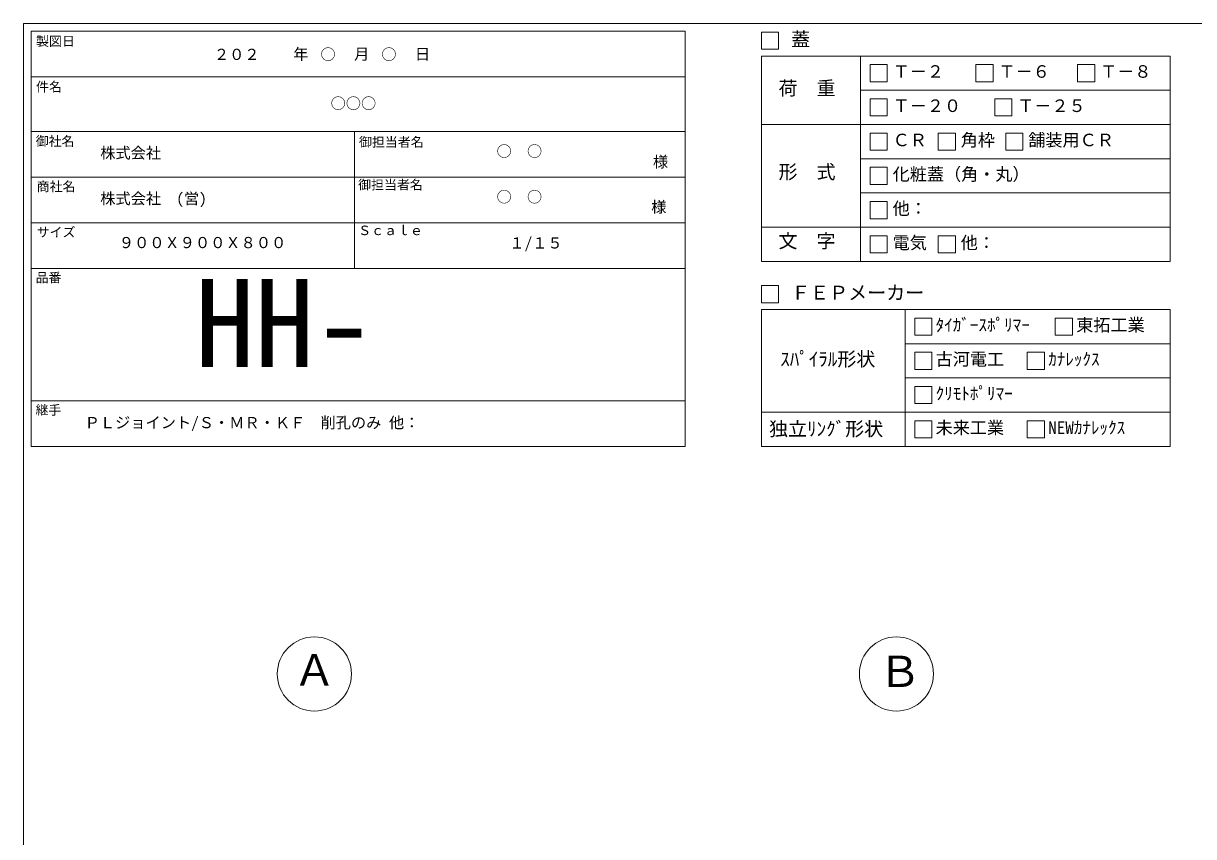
# Model space of a CAD drawing. Units: millimetres, scale not verified. Extents: x -4890 to 4890, y -2536 to 2138.
# Drawn here: x -1230 to 1846, y 0 to 2138 of the extents above; entities that cross this region are included whole.
import ezdxf
from ezdxf.enums import TextEntityAlignment as Align

# ---------------------------------------------------------------- set-up
doc = ezdxf.new("R2010")
doc.units = ezdxf.units.MM
doc.header["$LTSCALE"] = 10
for name, color, linetype, lineweight in [('0-2_waku', 7, 'Continuous', 18), ('0-3_gaikei', 7, 'Continuous', 18), ('0-E_文字１', 7, 'Continuous', 18)]:
    doc.layers.add(name, color=color, linetype=linetype, lineweight=lineweight)
doc.layers.add('1-5_文字２', color=7, linetype='Continuous')
doc.styles.add('ＭＳ ゴシック', font='')
doc.styles.get('ＭＳ ゴシック').set_extended_font_data('MS Gothic')

msp = doc.modelspace()

# ---------------------------------------------------------------- linework, layer by layer
at = {"layer": '0-2_waku'}
for p, q in [((-1229.99, 2137.62), (-1229.99, -2137.38)), ((-1209.99, 2117.62), (-1209.99, 1025.62)), ((-1209.99, 2117.62), (510.01, 2117.62)), ((-1209.99, 2117.62), (-1209.99, 1025.62)), ((-1209.99, 2117.62), (510.01, 2117.62)), ((-1209.99, 2117.62), (-1209.99, 1025.62)), ((510.01, 2117.62), (510.01, 1025.62)), ((710.01, 2051.84), (1785.01, 2051.84)), ((710.01, 2051.84), (710.01, 1511.84)), ((970.67, 2051.84), (970.67, 1511.84)), ((1785.01, 2051.84), (1785.01, 1511.84)), ((-1209.99, 1997.62), (510.01, 1997.62)), ((-1209.99, 1997.62), (510.01, 1997.62)), ((-1209.99, 1997.62), (510.01, 1997.62)), ((-1209.99, 1997.62), (510.01, 1997.62)), ((970.67, 1961.84), (1785.01, 1961.84)), ((-1209.99, 1853.62), (510.01, 1853.62)), ((-1209.99, 1853.62), (510.01, 1853.62)), ((-359.99, 1853.62), (-359.99, 1493.62)), ((710.01, 1871.84), (1785.01, 1871.84)), ((970.67, 1781.84), (1785.01, 1781.84)), ((-1209.99, 1733.62), (510.01, 1733.62)), ((970.67, 1691.84), (1785.01, 1691.84)), ((-1209.99, 1613.62), (510.01, 1613.62)), ((710.01, 1601.84), (1785.01, 1601.84)), ((710.01, 1511.84), (1785.01, 1511.84)), ((-1209.99, 1493.62), (510.01, 1493.62)), ((710.01, 1385.62), (1785.01, 1385.62)), ((710.01, 1385.62), (710.01, 1025.62)), ((1087.82, 1385.62), (1087.82, 1025.62)), ((1785.01, 1385.62), (1785.01, 1025.62)), ((1087.82, 1295.62), (1785.01, 1295.62)), ((1087.82, 1205.62), (1785.01, 1205.62)), ((-1209.99, 1145.62), (510.01, 1145.62)), ((710.01, 1115.62), (1785.01, 1115.62)), ((-1209.99, 1025.62), (510.01, 1025.62)), ((710.01, 1025.62), (1785.01, 1025.62)), ((710.01, 1025.62), (1785.01, 1025.62))]:
    msp.add_line(p, q, dxfattribs=at)
msp.add_lwpolyline([(-1229.99, 2137.62), (4890.01, 2137.62), (4890.01, -2137.38)], dxfattribs=at)
at = {"layer": '0-3_gaikei'}
for centre in [(-464.99, 427.62), (1065.01, 427.62)]:
    msp.add_circle(centre, 97.5, dxfattribs=at)
at = {"layer": '0-E_文字１'}
for p, q in [((710.01, 2114.65), (710.01, 2069.65)), ((710.01, 2069.65), (755.01, 2069.65)), ((995.98, 2029.34), (1040.98, 2029.34)), ((995.98, 2029.34), (995.98, 1984.34)), ((995.98, 2029.34), (995.98, 1984.34)), ((995.98, 2029.34), (1040.98, 2029.34)), ((995.98, 2029.34), (995.98, 1984.34)), ((995.98, 2029.34), (1040.98, 2029.34)), ((1040.98, 2029.34), (1040.98, 1984.34)), ((1040.98, 2029.34), (1040.98, 1984.34)), ((1040.98, 2029.34), (1040.98, 1984.34)), ((1274.06, 2029.34), (1319.06, 2029.34)), ((1274.06, 2029.34), (1274.06, 1984.34)), ((1319.06, 2029.34), (1319.06, 1984.34)), ((1541.27, 2029.34), (1586.27, 2029.34)), ((1541.27, 2029.34), (1541.27, 1984.34)), ((1586.27, 2029.34), (1586.27, 1984.34)), ((995.98, 1984.34), (1040.98, 1984.34)), ((995.98, 1984.34), (1040.98, 1984.34)), ((995.98, 1984.34), (1040.98, 1984.34)), ((1274.06, 1984.34), (1319.06, 1984.34)), ((1541.27, 1984.34), (1586.27, 1984.34)), ((995.98, 1939.34), (1040.98, 1939.34)), ((995.98, 1939.34), (995.98, 1894.34)), ((1040.98, 1939.34), (1040.98, 1894.34)), ((1323.46, 1939.34), (1368.46, 1939.34)), ((1323.46, 1939.34), (1323.46, 1894.34)), ((1368.46, 1939.34), (1368.46, 1894.34)), ((995.98, 1894.34), (1040.98, 1894.34)), ((1323.46, 1894.34), (1368.46, 1894.34)), ((995.98, 1849.34), (1040.98, 1849.34)), ((995.98, 1849.34), (995.98, 1804.34)), ((995.98, 1849.34), (995.98, 1804.34)), ((1040.98, 1849.34), (1040.98, 1804.34)), ((1040.98, 1849.34), (1040.98, 1804.34)), ((1174.97, 1849.34), (1219.97, 1849.34)), ((1174.97, 1849.34), (1174.97, 1804.34)), ((1219.97, 1849.34), (1219.97, 1804.34)), ((1352.48, 1849.34), (1397.48, 1849.34)), ((1352.48, 1849.34), (1352.48, 1804.34)), ((1397.48, 1849.34), (1397.48, 1804.34)), ((995.98, 1804.34), (1040.98, 1804.34)), ((995.98, 1804.34), (1040.98, 1804.34)), ((1174.97, 1804.34), (1219.97, 1804.34)), ((1352.48, 1804.34), (1397.48, 1804.34)), ((995.98, 1759.34), (995.98, 1714.34)), ((1040.98, 1759.34), (1040.98, 1714.34)), ((995.98, 1714.34), (1040.98, 1714.34)), ((995.98, 1669.34), (1040.98, 1669.34)), ((995.98, 1669.34), (995.98, 1624.34)), ((995.98, 1669.34), (995.98, 1624.34)), ((1040.98, 1669.34), (1040.98, 1624.34)), ((1040.98, 1669.34), (1040.98, 1624.34)), ((995.98, 1624.34), (1040.98, 1624.34)), ((995.98, 1624.34), (1040.98, 1624.34)), ((995.98, 1579.34), (995.98, 1534.34)), ((1174.97, 1579.34), (1174.97, 1534.34)), ((995.98, 1534.34), (1040.98, 1534.34)), ((1174.97, 1534.34), (1219.97, 1534.34)), ((710.01, 1448.43), (710.01, 1403.43)), ((710.01, 1403.43), (755.01, 1403.43)), ((1113.13, 1363.12), (1113.13, 1318.12)), ((1482.71, 1363.12), (1527.71, 1363.12)), ((1482.71, 1363.12), (1482.71, 1318.12)), ((1482.71, 1363.12), (1527.71, 1363.12)), ((1482.71, 1363.12), (1482.71, 1318.12)), ((1482.71, 1363.12), (1527.71, 1363.12)), ((1482.71, 1363.12), (1482.71, 1318.12)), ((1527.71, 1363.12), (1527.71, 1318.12)), ((1527.71, 1363.12), (1527.71, 1318.12)), ((1527.71, 1363.12), (1527.71, 1318.12)), ((1113.13, 1318.12), (1158.13, 1318.12)), ((1482.71, 1318.12), (1527.71, 1318.12)), ((1482.71, 1318.12), (1527.71, 1318.12)), ((1482.71, 1318.12), (1527.71, 1318.12)), ((1113.13, 1273.12), (1158.13, 1273.12)), ((1113.13, 1273.12), (1113.13, 1228.12)), ((1158.13, 1273.12), (1158.13, 1228.12)), ((1409.03, 1273.12), (1409.03, 1228.12)), ((1113.13, 1228.12), (1158.13, 1228.12)), ((1409.03, 1228.12), (1454.03, 1228.12)), ((1113.13, 1183.12), (1113.13, 1138.12)), ((1113.13, 1138.12), (1158.13, 1138.12)), ((1113.13, 1093.12), (1158.13, 1093.12)), ((1113.13, 1093.12), (1113.13, 1048.12)), ((1158.13, 1093.12), (1158.13, 1048.12)), ((1409.03, 1093.12), (1454.03, 1093.12)), ((1409.03, 1093.12), (1409.03, 1048.12)), ((1454.03, 1093.12), (1454.03, 1048.12)), ((1113.13, 1048.12), (1158.13, 1048.12)), ((1409.03, 1048.12), (1454.03, 1048.12))]:
    msp.add_line(p, q, dxfattribs=at)
for points in [[(710.01, 2114.65), (755.01, 2114.65), (755.01, 2069.65)], [(710.01, 2114.65), (755.01, 2114.65), (755.01, 2069.65)], [(995.98, 1849.34), (1040.98, 1849.34), (1040.98, 1804.34)], [(995.98, 1849.34), (995.98, 1804.34), (1040.98, 1804.34)], [(995.98, 1759.34), (1040.98, 1759.34), (1040.98, 1714.34)], [(995.98, 1669.34), (1040.98, 1669.34), (1040.98, 1624.34)], [(995.98, 1669.34), (995.98, 1624.34), (1040.98, 1624.34)], [(995.98, 1579.34), (1040.98, 1579.34), (1040.98, 1534.34)], [(1174.97, 1579.34), (1219.97, 1579.34), (1219.97, 1534.34)], [(710.01, 1448.43), (755.01, 1448.43), (755.01, 1403.43)], [(1113.13, 1363.12), (1158.13, 1363.12), (1158.13, 1318.12)], [(1409.03, 1273.12), (1454.03, 1273.12), (1454.03, 1228.12)], [(1113.13, 1183.12), (1158.13, 1183.12), (1158.13, 1138.12)]]:
    msp.add_lwpolyline(points, dxfattribs=at)

# ---------------------------------------------------------------- texts
at = {"layer": '0-E_文字１', "style": 'ＭＳ ゴシック'}
for s, height, p in [('製図日', 24.93, (-1196.72, 2071.17)), ('蓋', 36.66, (788.09, 2066.74)), ('\u3000\u3000年\u3000\u3000\u3000月\u3000\u3000\u3000日', 29.33, (-600.68, 2033.57)), ('Ｔ－２', 32.99, (1055.12, 1984.83)), ('Ｔ－６', 32.99, (1333.2, 1984.83)), ('Ｔ－８', 32.99, (1600.41, 1984.83)), ('件名', 24.93, (-1196.72, 1951.17)), ('荷\u3000重', 36.66, (754.97, 1938.04)), ('Ｔ－２０', 32.99, (1055.12, 1894.83)), ('Ｔ－２５', 32.99, (1382.6, 1894.83)), ('ＣＲ', 32.99, (1055.12, 1804.83)), ('角枠', 32.99, (1234.12, 1804.83)), ('舗装用ＣＲ', 32.99, (1411.62, 1804.83)), ('御社名', 24.93, (-1197.69, 1808.17)), ('御担当者名', 24.93, (-347.79, 1805.96)), ('御担当者名', 24.93, (-347.79, 1805.96)), ('様', 29.33, (424.96, 1750.45)), ('形\u3000式', 36.66, (754.97, 1718.08)), ('化粧蓋（角・丸）', 32.99, (1055.12, 1714.83)), ('商社名', 24.93, (-1195.09, 1689.13)), ('御担当者名', 24.93, (-350, 1693.65)), ('様', 29.33, (420.47, 1631.54)), ('他：', 32.99, (1055.12, 1624.83)), ('サイズ', 24.93, (-1195.09, 1569.13)), ('Ｓｃａｌｅ', 24.93, (-350, 1573.65)), ('９００Ｘ９００Ｘ８００', 29.33, (-979.04, 1538.09)), ('１/１５', 29.33, (47.55, 1537.14)), ('文\u3000字', 36.66, (754.97, 1536.6)), ('電気', 32.99, (1055.12, 1534.83)), ('他：', 32.99, (1234.12, 1534.83)), ('品番', 24.93, (-1198.09, 1449.48)), ('HH-', 230.9, (-779.26, 1165.45)), ('ＦＥＰメーカー', 36.66, (788.09, 1400.52)), ('ﾀｲｶﾞｰｽﾎﾟﾘﾏｰ', 32.99, (1168.09, 1318.61)), ('東拓工業', 32.99, (1537.68, 1318.61)), ('ｽﾊﾟｲﾗﾙ形状', 36.66, (759.63, 1225.96)), ('古河電工', 32.99, (1168.09, 1228.61)), ('ｶﾅﾚｯｸｽ', 32.99, (1464, 1228.61)), ('ｸﾘﾓﾄﾎﾟﾘﾏｰ', 32.99, (1168.09, 1138.61)), ('継手', 24.93, (-1198.09, 1101.48)), ('ＰＬジョイント/Ｓ・ＭＲ・ＫＦ\u3000削孔のみ 他：', 29.33, (-1069, 1064.82)), ('独立ﾘﾝｸﾞ形状', 36.66, (730.1, 1042.48)), ('未来工業', 32.99, (1168.09, 1048.61)), ('NEWｶﾅﾚｯｸｽ', 32.99, (1464, 1048.61)), ('Ａ', 82.48, (-521.03, 372.23)), ('Ｂ', 82.48, (1017.53, 368.51))]:
    msp.add_text(s, height=height, dxfattribs=at).set_placement(p, align=Align.BOTTOM_LEFT)
at = {"layer": '1-5_文字２', "style": 'ＭＳ ゴシック'}
for s, p in [('\u3000\u3000２０２\u3000\u3000\u3000\u3000○\u3000\u3000\u3000○', (-809.16, 2032.79)), ('○○○', (-422.48, 1903.96)), ('株式会社', (-1027.99, 1773.7)), ('○\u3000○', (13.79, 1778.09)), ('株式会社\u3000(営)', (-1027.99, 1653.7)), ('○\u3000○', (13.79, 1658.09))]:
    msp.add_text(s, height=29.33, dxfattribs=at).set_placement(p, align=Align.BOTTOM_LEFT)

doc.saveas('drawing.dxf')
